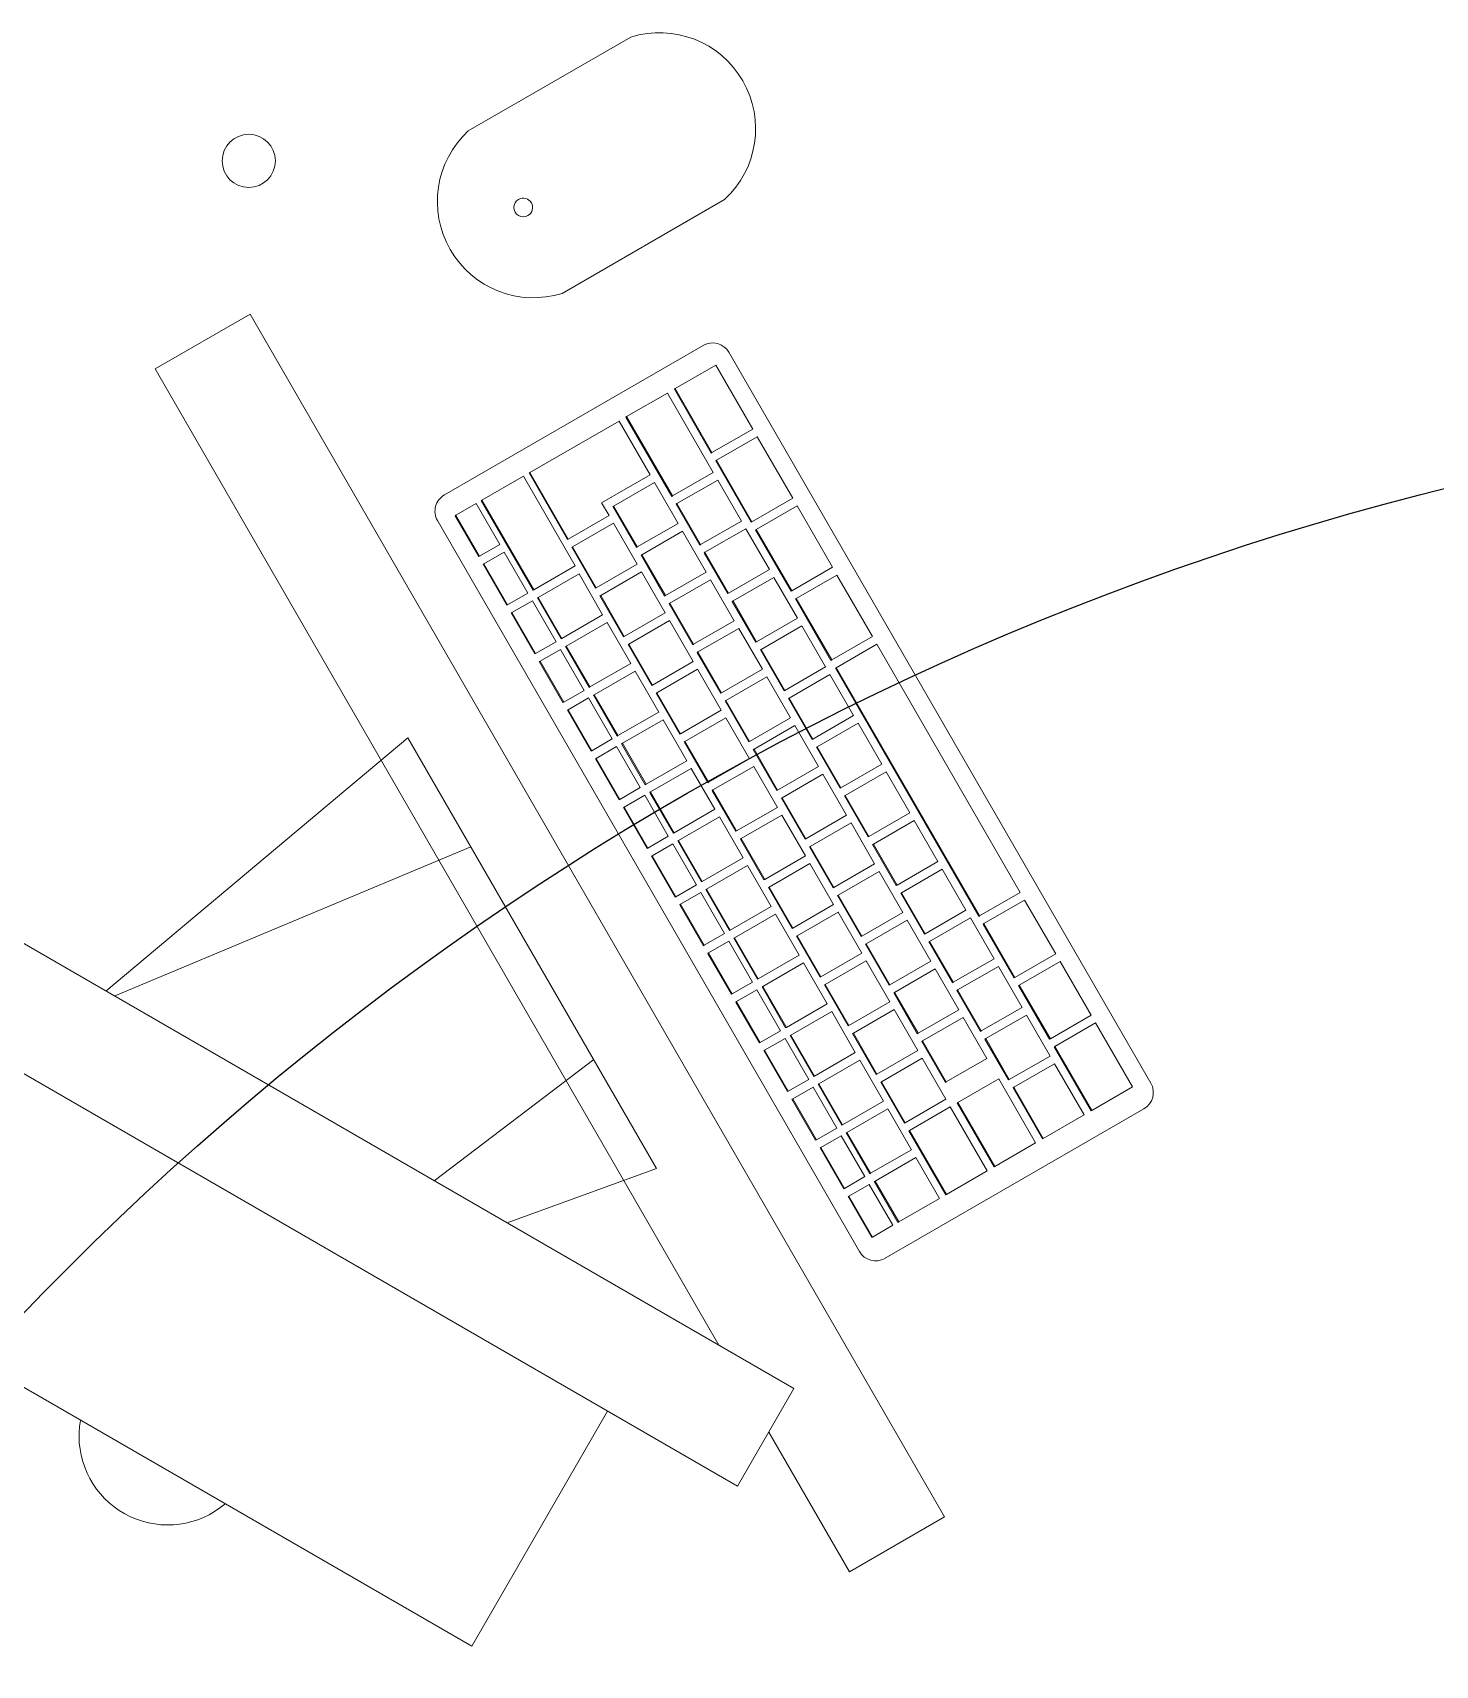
# Model space of a CAD drawing. Header units: millimetres. Extents: x 155920 to 295199, y -4084 to 97293.
# Drawn here: x 185828 to 186302, y 20728 to 21280 of the extents above; entities that cross this region are included whole.
import ezdxf

# ---------------------------------------------------------------- set-up
doc = ezdxf.new("R2010")
doc.units = ezdxf.units.MM
doc.header["$MEASUREMENT"] = 0
for name, color, linetype, lineweight in [('A-GENM', 8, 'CONTINUOUS', 9), ('E-ELEC-EQPM', 8, 'CONTINUOUS', 9), ('I-FURN', 8, 'CONTINUOUS', 9)]:
    doc.layers.add(name, color=color, linetype=linetype, lineweight=lineweight)
doc.layers.add('Social Distancing', color=7, linetype='CONTINUOUS')

msp = doc.modelspace()

# ---------------------------------------------------------------- linework, layer by layer
at = {"layer": 'A-GENM'}
for p, q in [((186030.14, 21278.9), (185975.15, 21247.15)), ((186006.9, 21192.16), (186061.89, 21223.91)), ((186054.66, 21174.55), (185967.05, 21123.96)), ((186058.91, 21167.9), (186045.11, 21159.93)), ((186071.41, 21146.25), (186058.91, 21167.9)), ((186206.1, 20924.94), (186063.33, 21172.22)), ((186042.54, 21158.45), (186028.72, 21150.46)), ((186058.04, 21131.6), (186042.54, 21158.45)), ((186044.87, 21159.79), (186045.11, 21159.93)), ((186057.37, 21138.14), (186044.87, 21159.79)), ((186045.11, 21159.93), (186057.61, 21138.28)), ((186026.15, 21148.98), (185995.94, 21131.54)), ((186036.65, 21130.79), (186026.15, 21148.98)), ((186028.48, 21150.33), (186028.72, 21150.46)), ((186043.98, 21123.48), (186028.48, 21150.33)), ((186028.72, 21150.46), (186044.22, 21123.62)), ((186057.61, 21138.28), (186071.41, 21146.25)), ((186072.91, 21143.65), (186059.11, 21135.68)), ((186084.91, 21122.86), (186072.91, 21143.65)), ((186057.37, 21138.14), (186057.61, 21138.28)), ((186058.87, 21135.54), (186059.11, 21135.68)), ((186070.87, 21114.76), (186058.87, 21135.54)), ((186059.11, 21135.68), (186071.11, 21114.9)), ((185993.85, 21130.33), (185979.78, 21122.21)), ((186011.35, 21100.02), (185993.85, 21130.33)), ((185995.7, 21131.4), (185995.94, 21131.54)), ((186008.7, 21108.88), (185995.7, 21131.4)), ((185995.94, 21131.54), (186008.94, 21109.02)), ((186020.26, 21121.33), (186036.65, 21130.79)), ((186044.22, 21123.62), (186058.04, 21131.6)), ((186038.15, 21128.2), (186024.33, 21120.22)), ((186046.15, 21114.34), (186038.15, 21128.2)), ((186043.98, 21123.48), (186044.22, 21123.62)), ((186059.54, 21129), (186045.72, 21121.02)), ((186067.54, 21115.14), (186059.54, 21129)), ((185977.83, 21121.08), (185970.92, 21117.09)), ((185985.83, 21107.23), (185977.83, 21121.08)), ((185979.54, 21122.07), (185979.78, 21122.21)), ((185997.04, 21091.76), (185979.54, 21122.07)), ((185979.78, 21122.21), (185997.28, 21091.9)), ((186022.76, 21117), (186020.26, 21121.33)), ((186024.09, 21120.08), (186024.33, 21120.22)), ((186032.09, 21106.22), (186024.09, 21120.08)), ((186024.33, 21120.22), (186032.33, 21106.36)), ((186045.48, 21120.88), (186045.72, 21121.02)), ((186053.48, 21107.03), (186045.48, 21120.88)), ((186045.72, 21121.02), (186053.72, 21107.16)), ((186071.11, 21114.9), (186084.91, 21122.86)), ((186086.41, 21120.27), (186072.61, 21112.3)), ((186098.41, 21099.48), (186086.41, 21120.27)), ((185964.72, 21115.29), (186107.49, 20868.01)), ((185970.68, 21116.95), (185970.92, 21117.09)), ((185978.68, 21103.1), (185970.68, 21116.95)), ((185970.92, 21117.09), (185978.92, 21103.24)), ((186008.94, 21109.02), (186022.76, 21117)), ((186024.26, 21114.4), (186010.44, 21106.42)), ((186032.26, 21100.55), (186024.26, 21114.4)), ((186032.33, 21106.36), (186046.15, 21114.34)), ((186053.72, 21107.16), (186067.54, 21115.14)), ((186069.04, 21112.55), (186055.22, 21104.57)), ((186077.04, 21098.69), (186069.04, 21112.55)), ((186070.87, 21114.76), (186071.11, 21114.9)), ((185978.92, 21103.24), (185985.83, 21107.23)), ((186008.7, 21108.88), (186008.94, 21109.02)), ((186047.65, 21111.74), (186033.83, 21103.76)), ((186055.65, 21097.89), (186047.65, 21111.74)), ((186053.48, 21107.03), (186053.72, 21107.16)), ((186072.37, 21112.16), (186072.61, 21112.3)), ((186084.37, 21091.37), (186072.37, 21112.16)), ((186072.61, 21112.3), (186084.61, 21091.51)), ((185978.68, 21103.1), (185978.92, 21103.24)), ((185987.33, 21104.63), (185980.42, 21100.64)), ((185995.33, 21090.77), (185987.33, 21104.63)), ((186010.2, 21106.28), (186010.44, 21106.42)), ((186018.2, 21092.43), (186010.2, 21106.28)), ((186010.44, 21106.42), (186018.44, 21092.57)), ((186032.09, 21106.22), (186032.33, 21106.36)), ((186033.59, 21103.62), (186033.83, 21103.76)), ((186041.59, 21089.77), (186033.59, 21103.62)), ((186033.83, 21103.76), (186041.83, 21089.91)), ((186054.98, 21104.43), (186055.22, 21104.57)), ((186062.98, 21090.57), (186054.98, 21104.43)), ((186055.22, 21104.57), (186063.22, 21090.71)), ((185980.18, 21100.5), (185980.42, 21100.64)), ((185988.18, 21086.64), (185980.18, 21100.5)), ((185980.42, 21100.64), (185988.42, 21086.78)), ((185997.28, 21091.9), (186011.35, 21100.02)), ((186012.61, 21097.28), (185998.78, 21089.3)), ((186020.61, 21083.43), (186012.61, 21097.28)), ((186018.44, 21092.57), (186032.26, 21100.55)), ((186033.76, 21097.95), (186019.94, 21089.97)), ((186041.76, 21084.09), (186033.76, 21097.95)), ((186041.83, 21089.91), (186055.65, 21097.89)), ((186063.22, 21090.71), (186077.04, 21098.69)), ((186078.54, 21096.09), (186064.72, 21088.11)), ((186086.54, 21082.24), (186078.54, 21096.09)), ((186084.61, 21091.51), (186098.41, 21099.48)), ((186099.91, 21096.88), (186086.11, 21088.91)), ((186111.91, 21076.1), (186099.91, 21096.88)), ((185988.42, 21086.78), (185995.33, 21090.77)), ((185997.04, 21091.76), (185997.28, 21091.9)), ((186018.2, 21092.43), (186018.44, 21092.57)), ((186057.15, 21095.29), (186043.33, 21087.31)), ((186065.15, 21081.43), (186057.15, 21095.29)), ((186062.98, 21090.57), (186063.22, 21090.71)), ((186084.37, 21091.37), (186084.61, 21091.51)), ((185988.18, 21086.64), (185988.42, 21086.78)), ((185996.83, 21088.17), (185989.92, 21084.18)), ((186004.83, 21074.32), (185996.83, 21088.17)), ((185998.54, 21089.16), (185998.78, 21089.3)), ((186006.54, 21075.31), (185998.54, 21089.16)), ((185998.78, 21089.3), (186006.78, 21075.45)), ((186019.7, 21089.83), (186019.94, 21089.97)), ((186027.7, 21075.97), (186019.7, 21089.83)), ((186019.94, 21089.97), (186027.94, 21076.11)), ((186041.59, 21089.77), (186041.83, 21089.91)), ((186043.09, 21087.17), (186043.33, 21087.31)), ((186051.09, 21073.31), (186043.09, 21087.17)), ((186043.33, 21087.31), (186051.33, 21073.45)), ((186064.48, 21087.97), (186064.72, 21088.11)), ((186072.48, 21074.12), (186064.48, 21087.97)), ((186064.72, 21088.11), (186072.72, 21074.25)), ((186085.87, 21088.78), (186086.11, 21088.91)), ((186097.87, 21067.99), (186085.87, 21088.78)), ((186086.11, 21088.91), (186098.11, 21068.13)), ((185989.68, 21084.05), (185989.92, 21084.18)), ((185997.68, 21070.19), (185989.68, 21084.05)), ((185989.92, 21084.18), (185997.92, 21070.33)), ((186006.78, 21075.45), (186020.61, 21083.43)), ((186022.11, 21080.83), (186008.28, 21072.85)), ((186030.11, 21066.97), (186022.11, 21080.83)), ((186027.94, 21076.11), (186041.76, 21084.09)), ((186043.26, 21081.49), (186029.44, 21073.51)), ((186051.26, 21067.64), (186043.26, 21081.49)), ((186051.33, 21073.45), (186065.15, 21081.43)), ((186072.72, 21074.25), (186086.54, 21082.24)), ((186088.04, 21079.64), (186074.22, 21071.66)), ((186096.04, 21065.78), (186088.04, 21079.64)), ((185997.92, 21070.33), (186004.83, 21074.32)), ((186006.54, 21075.31), (186006.78, 21075.45)), ((186027.7, 21075.97), (186027.94, 21076.11)), ((186066.65, 21078.83), (186052.83, 21070.85)), ((186074.65, 21064.98), (186066.65, 21078.83)), ((186072.48, 21074.12), (186072.72, 21074.25)), ((186098.11, 21068.13), (186111.91, 21076.1)), ((185997.68, 21070.19), (185997.92, 21070.33)), ((186006.33, 21071.72), (185999.42, 21067.73)), ((186014.33, 21057.86), (186006.33, 21071.72)), ((186008.04, 21072.71), (186008.28, 21072.85)), ((186016.04, 21058.85), (186008.04, 21072.71)), ((186008.28, 21072.85), (186016.28, 21058.99)), ((186029.2, 21073.38), (186029.44, 21073.51)), ((186037.2, 21059.52), (186029.2, 21073.38)), ((186029.44, 21073.51), (186037.44, 21059.66)), ((186051.09, 21073.31), (186051.33, 21073.45)), ((186052.59, 21070.71), (186052.83, 21070.85)), ((186060.59, 21056.86), (186052.59, 21070.71)), ((186052.83, 21070.85), (186060.83, 21057)), ((186073.98, 21071.52), (186074.22, 21071.66)), ((186081.98, 21057.66), (186073.98, 21071.52)), ((186074.22, 21071.66), (186082.22, 21057.8)), ((186113.41, 21073.5), (186099.61, 21065.53)), ((186161.91, 20989.5), (186113.41, 21073.5)), ((185999.18, 21067.59), (185999.42, 21067.73)), ((186007.18, 21053.73), (185999.18, 21067.59)), ((185999.42, 21067.73), (186007.42, 21053.87)), ((186016.28, 21058.99), (186030.11, 21066.97)), ((186031.61, 21064.37), (186017.78, 21056.39)), ((186039.61, 21050.52), (186031.61, 21064.37)), ((186037.44, 21059.66), (186051.26, 21067.64)), ((186052.76, 21065.04), (186038.94, 21057.06)), ((186060.76, 21051.18), (186052.76, 21065.04)), ((186060.83, 21057), (186074.65, 21064.98)), ((186082.22, 21057.8), (186096.04, 21065.78)), ((186097.54, 21063.18), (186083.72, 21055.2)), ((186105.54, 21049.33), (186097.54, 21063.18)), ((186097.87, 21067.99), (186098.11, 21068.13)), ((186099.37, 21065.39), (186099.61, 21065.53)), ((186147.87, 20981.39), (186099.37, 21065.39)), ((186099.61, 21065.53), (186148.11, 20981.53)), ((186007.42, 21053.87), (186014.33, 21057.86)), ((186016.04, 21058.85), (186016.28, 21058.99)), ((186037.2, 21059.52), (186037.44, 21059.66)), ((186076.15, 21062.38), (186062.33, 21054.4)), ((186084.15, 21048.52), (186076.15, 21062.38)), ((186081.98, 21057.66), (186082.22, 21057.8)), ((186007.18, 21053.73), (186007.42, 21053.87)), ((186015.83, 21055.27), (186008.92, 21051.27)), ((186023.83, 21041.41), (186015.83, 21055.27)), ((186017.54, 21056.26), (186017.78, 21056.39)), ((186025.54, 21042.4), (186017.54, 21056.26)), ((186017.78, 21056.39), (186025.78, 21042.54)), ((186038.7, 21056.92), (186038.94, 21057.06)), ((186046.7, 21043.06), (186038.7, 21056.92)), ((186038.94, 21057.06), (186046.94, 21043.2)), ((186060.59, 21056.86), (186060.83, 21057)), ((186062.09, 21054.26), (186062.33, 21054.4)), ((186070.09, 21040.4), (186062.09, 21054.26)), ((186062.33, 21054.4), (186070.33, 21040.54)), ((186083.48, 21055.06), (186083.72, 21055.2)), ((186091.48, 21041.21), (186083.48, 21055.06)), ((186083.72, 21055.2), (186091.72, 21041.35)), ((186008.68, 21051.14), (186008.92, 21051.27)), ((186016.68, 21037.28), (186008.68, 21051.14)), ((186008.92, 21051.27), (186016.92, 21037.42)), ((186025.78, 21042.54), (186039.61, 21050.52)), ((186041.11, 21047.92), (186027.28, 21039.94)), ((186049.11, 21034.06), (186041.11, 21047.92)), ((186046.94, 21043.2), (186060.76, 21051.18)), ((186062.26, 21048.58), (186048.44, 21040.6)), ((186070.26, 21034.73), (186062.26, 21048.58)), ((186070.33, 21040.54), (186084.15, 21048.52)), ((186091.72, 21041.35), (186105.54, 21049.33)), ((186107.04, 21046.73), (186093.22, 21038.75)), ((186115.04, 21032.87), (186107.04, 21046.73)), ((186016.92, 21037.42), (186023.83, 21041.41)), ((186025.54, 21042.4), (186025.78, 21042.54)), ((186046.7, 21043.06), (186046.94, 21043.2)), ((186085.65, 21045.92), (186071.83, 21037.94)), ((186093.65, 21032.07), (186085.65, 21045.92)), ((186091.48, 21041.21), (186091.72, 21041.35)), ((186016.68, 21037.28), (186016.92, 21037.42)), ((186025.33, 21038.81), (186018.42, 21034.82)), ((186033.33, 21024.95), (186025.33, 21038.81)), ((186027.04, 21039.8), (186027.28, 21039.94)), ((186035.04, 21025.94), (186027.04, 21039.8)), ((186027.28, 21039.94), (186035.28, 21026.08)), ((186048.2, 21040.47), (186048.44, 21040.6)), ((186056.2, 21026.61), (186048.2, 21040.47)), ((186048.44, 21040.6), (186056.44, 21026.75)), ((186070.09, 21040.4), (186070.33, 21040.54)), ((186071.59, 21037.81), (186071.83, 21037.94)), ((186079.59, 21023.95), (186071.59, 21037.81)), ((186071.83, 21037.94), (186079.83, 21024.09)), ((186092.98, 21038.61), (186093.22, 21038.75)), ((186100.98, 21024.75), (186092.98, 21038.61)), ((186093.22, 21038.75), (186101.22, 21024.89)), ((186018.18, 21034.68), (186018.42, 21034.82)), ((186026.18, 21020.83), (186018.18, 21034.68)), ((186018.42, 21034.82), (186026.42, 21020.96)), ((186035.28, 21026.08), (186049.11, 21034.06)), ((186050.61, 21031.47), (186036.78, 21023.48)), ((186058.61, 21017.61), (186050.61, 21031.47)), ((186056.44, 21026.75), (186070.26, 21034.73)), ((186071.76, 21032.13), (186057.94, 21024.15)), ((186079.76, 21018.27), (186071.76, 21032.13)), ((186079.83, 21024.09), (186093.65, 21032.07)), ((186101.22, 21024.89), (186115.04, 21032.87)), ((186116.54, 21030.27), (186102.72, 21022.29)), ((186124.54, 21016.42), (186116.54, 21030.27)), ((186026.42, 21020.96), (186033.33, 21024.95)), ((186035.04, 21025.94), (186035.28, 21026.08)), ((186056.2, 21026.61), (186056.44, 21026.75)), ((186057.7, 21024.01), (186057.94, 21024.15)), ((186057.94, 21024.15), (186065.94, 21010.29)), ((186079.59, 21023.95), (186079.83, 21024.09)), ((186095.15, 21029.47), (186081.33, 21021.49)), ((186103.15, 21015.61), (186095.15, 21029.47)), ((186100.98, 21024.75), (186101.22, 21024.89)), ((186026.18, 21020.83), (186026.42, 21020.96)), ((186034.83, 21022.36), (186027.92, 21018.37)), ((186042.83, 21008.5), (186034.83, 21022.36)), ((186036.54, 21023.35), (186036.78, 21023.48)), ((186044.54, 21009.49), (186036.54, 21023.35)), ((186036.78, 21023.48), (186044.78, 21009.63)), ((186065.7, 21010.16), (186057.7, 21024.01)), ((186081.09, 21021.35), (186081.33, 21021.49)), ((186089.09, 21007.49), (186081.09, 21021.35)), ((186081.33, 21021.49), (186089.33, 21007.63)), ((186102.48, 21022.15), (186102.72, 21022.29)), ((186110.48, 21008.3), (186102.48, 21022.15)), ((186102.72, 21022.29), (186110.72, 21008.44)), ((186027.68, 21018.23), (186027.92, 21018.37)), ((186035.68, 21004.37), (186027.68, 21018.23)), ((186027.92, 21018.37), (186035.92, 21004.51)), ((186044.78, 21009.63), (186058.61, 21017.61)), ((186060.11, 21015.01), (186046.28, 21007.03)), ((186068.11, 21001.15), (186060.11, 21015.01)), ((186065.94, 21010.29), (186079.76, 21018.27)), ((186081.26, 21015.68), (186067.44, 21007.7)), ((186089.26, 21001.82), (186081.26, 21015.68)), ((186089.33, 21007.63), (186103.15, 21015.61)), ((186110.72, 21008.44), (186124.54, 21016.42)), ((186126.04, 21013.82), (186112.22, 21005.84)), ((186134.04, 20999.96), (186126.04, 21013.82)), ((186035.92, 21004.51), (186042.83, 21008.5)), ((186044.54, 21009.49), (186044.78, 21009.63)), ((186065.7, 21010.16), (186065.94, 21010.29)), ((186067.2, 21007.56), (186067.44, 21007.7)), ((186075.2, 20993.7), (186067.2, 21007.56)), ((186067.44, 21007.7), (186075.44, 20993.84)), ((186089.09, 21007.49), (186089.33, 21007.63)), ((186104.65, 21013.02), (186090.83, 21005.04)), ((186112.65, 20999.16), (186104.65, 21013.02)), ((186110.48, 21008.3), (186110.72, 21008.44)), ((186035.68, 21004.37), (186035.92, 21004.51)), ((186044.33, 21005.9), (186037.42, 21001.91)), ((186052.33, 20992.05), (186044.33, 21005.9)), ((186046.04, 21006.89), (186046.28, 21007.03)), ((186054.04, 20993.04), (186046.04, 21006.89)), ((186046.28, 21007.03), (186054.28, 20993.17)), ((186090.59, 21004.9), (186090.83, 21005.04)), ((186098.59, 20991.04), (186090.59, 21004.9)), ((186090.83, 21005.04), (186098.83, 20991.18)), ((186111.98, 21005.7), (186112.22, 21005.84)), ((186119.98, 20991.84), (186111.98, 21005.7)), ((186112.22, 21005.84), (186120.22, 20991.98)), ((186037.18, 21001.77), (186037.42, 21001.91)), ((186045.18, 20987.92), (186037.18, 21001.77)), ((186037.42, 21001.91), (186045.42, 20988.05)), ((186054.28, 20993.17), (186068.11, 21001.15)), ((186069.61, 20998.56), (186055.78, 20990.58)), ((186077.61, 20984.7), (186069.61, 20998.56)), ((186075.44, 20993.84), (186089.26, 21001.82)), ((186090.76, 20999.22), (186076.94, 20991.24)), ((186098.76, 20985.37), (186090.76, 20999.22)), ((186098.83, 20991.18), (186112.65, 20999.16)), ((186114.15, 20996.56), (186100.33, 20988.58)), ((186122.15, 20982.7), (186114.15, 20996.56)), ((186120.22, 20991.98), (186134.04, 20999.96)), ((186135.54, 20997.36), (186121.72, 20989.38)), ((186143.54, 20983.51), (186135.54, 20997.36)), ((186045.42, 20988.05), (186052.33, 20992.05)), ((186054.04, 20993.04), (186054.28, 20993.17)), ((186075.2, 20993.7), (186075.44, 20993.84)), ((186076.7, 20991.1), (186076.94, 20991.24)), ((186084.7, 20977.25), (186076.7, 20991.1)), ((186076.94, 20991.24), (186084.94, 20977.38)), ((186098.59, 20991.04), (186098.83, 20991.18)), ((186119.98, 20991.84), (186120.22, 20991.98)), ((186045.18, 20987.92), (186045.42, 20988.05)), ((186046.68, 20985.32), (186046.92, 20985.46)), ((186053.83, 20989.45), (186046.92, 20985.46)), ((186046.92, 20985.46), (186054.92, 20971.6)), ((186061.83, 20975.59), (186053.83, 20989.45)), ((186055.54, 20990.44), (186055.78, 20990.58)), ((186063.54, 20976.58), (186055.54, 20990.44)), ((186055.78, 20990.58), (186063.78, 20976.72)), ((186100.09, 20988.44), (186100.33, 20988.58)), ((186108.09, 20974.59), (186100.09, 20988.44)), ((186100.33, 20988.58), (186108.33, 20974.72)), ((186121.48, 20989.25), (186121.72, 20989.38)), ((186129.48, 20975.39), (186121.48, 20989.25)), ((186121.72, 20989.38), (186129.72, 20975.53)), ((186148.11, 20981.53), (186161.91, 20989.5)), ((186163.41, 20986.9), (186149.61, 20978.93)), ((186173.91, 20968.71), (186163.41, 20986.9)), ((186054.68, 20971.46), (186046.68, 20985.32)), ((186063.78, 20976.72), (186077.61, 20984.7)), ((186079.11, 20982.1), (186065.28, 20974.12)), ((186087.11, 20968.25), (186079.11, 20982.1)), ((186084.94, 20977.38), (186098.76, 20985.37)), ((186100.26, 20982.77), (186086.44, 20974.79)), ((186108.26, 20968.91), (186100.26, 20982.77)), ((186108.33, 20974.72), (186122.15, 20982.7)), ((186123.65, 20980.11), (186109.83, 20972.13)), ((186131.65, 20966.25), (186123.65, 20980.11)), ((186129.72, 20975.53), (186143.54, 20983.51)), ((186145.04, 20980.91), (186131.22, 20972.93)), ((186153.04, 20967.05), (186145.04, 20980.91)), ((186147.87, 20981.39), (186148.11, 20981.53)), ((186054.92, 20971.6), (186061.83, 20975.59)), ((186063.54, 20976.58), (186063.78, 20976.72)), ((186084.7, 20977.25), (186084.94, 20977.38)), ((186086.2, 20974.65), (186086.44, 20974.79)), ((186094.2, 20960.79), (186086.2, 20974.65)), ((186086.44, 20974.79), (186094.44, 20960.93)), ((186108.09, 20974.59), (186108.33, 20974.72)), ((186129.48, 20975.39), (186129.72, 20975.53)), ((186149.37, 20978.79), (186149.61, 20978.93)), ((186159.87, 20960.6), (186149.37, 20978.79)), ((186149.61, 20978.93), (186160.11, 20960.74)), ((186054.68, 20971.46), (186054.92, 20971.6)), ((186056.18, 20968.86), (186056.42, 20969)), ((186064.18, 20955.01), (186056.18, 20968.86)), ((186063.33, 20972.99), (186056.42, 20969)), ((186056.42, 20969), (186064.42, 20955.15)), ((186071.33, 20959.14), (186063.33, 20972.99)), ((186065.04, 20973.98), (186065.28, 20974.12)), ((186073.04, 20960.13), (186065.04, 20973.98)), ((186065.28, 20974.12), (186073.28, 20960.27)), ((186094.44, 20960.93), (186108.26, 20968.91)), ((186109.59, 20971.99), (186109.83, 20972.13)), ((186117.59, 20958.13), (186109.59, 20971.99)), ((186109.83, 20972.13), (186117.83, 20958.27)), ((186130.98, 20972.79), (186131.22, 20972.93)), ((186138.98, 20958.93), (186130.98, 20972.79)), ((186131.22, 20972.93), (186139.22, 20959.07)), ((186073.28, 20960.27), (186087.11, 20968.25)), ((186088.61, 20965.65), (186074.78, 20957.67)), ((186096.61, 20951.79), (186088.61, 20965.65)), ((186109.76, 20966.31), (186095.94, 20958.33)), ((186117.76, 20952.46), (186109.76, 20966.31)), ((186117.83, 20958.27), (186131.65, 20966.25)), ((186133.15, 20963.65), (186119.33, 20955.67)), ((186141.15, 20949.8), (186133.15, 20963.65)), ((186139.22, 20959.07), (186153.04, 20967.05)), ((186154.54, 20964.46), (186140.72, 20956.48)), ((186162.54, 20950.6), (186154.54, 20964.46)), ((186160.11, 20960.74), (186173.91, 20968.71)), ((186175.41, 20966.11), (186161.61, 20958.14)), ((186185.91, 20947.93), (186175.41, 20966.11)), ((186064.42, 20955.15), (186071.33, 20959.14)), ((186073.04, 20960.13), (186073.28, 20960.27)), ((186094.2, 20960.79), (186094.44, 20960.93)), ((186095.7, 20958.19), (186095.94, 20958.33)), ((186103.7, 20944.34), (186095.7, 20958.19)), ((186095.94, 20958.33), (186103.94, 20944.48)), ((186117.59, 20958.13), (186117.83, 20958.27)), ((186138.98, 20958.93), (186139.22, 20959.07)), ((186159.87, 20960.6), (186160.11, 20960.74)), ((186161.37, 20958.01), (186161.61, 20958.14)), ((186171.87, 20939.82), (186161.37, 20958.01)), ((186161.61, 20958.14), (186172.11, 20939.96)), ((186064.18, 20955.01), (186064.42, 20955.15)), ((186065.68, 20952.41), (186065.92, 20952.55)), ((186073.68, 20938.55), (186065.68, 20952.41)), ((186072.83, 20956.54), (186065.92, 20952.55)), ((186065.92, 20952.55), (186073.92, 20938.69)), ((186080.83, 20942.68), (186072.83, 20956.54)), ((186074.54, 20957.53), (186074.78, 20957.67)), ((186082.54, 20943.67), (186074.54, 20957.53)), ((186074.78, 20957.67), (186082.78, 20943.81)), ((186103.94, 20944.48), (186117.76, 20952.46)), ((186119.09, 20955.53), (186119.33, 20955.67)), ((186127.09, 20941.68), (186119.09, 20955.53)), ((186119.33, 20955.67), (186127.33, 20941.82)), ((186140.48, 20956.34), (186140.72, 20956.48)), ((186148.48, 20942.48), (186140.48, 20956.34)), ((186140.72, 20956.48), (186148.72, 20942.62)), ((186082.78, 20943.81), (186096.61, 20951.79)), ((186098.11, 20949.19), (186084.28, 20941.21)), ((186106.11, 20935.34), (186098.11, 20949.19)), ((186119.26, 20949.86), (186105.44, 20941.88)), ((186127.26, 20936), (186119.26, 20949.86)), ((186127.33, 20941.82), (186141.15, 20949.8)), ((186142.65, 20947.2), (186128.83, 20939.22)), ((186150.65, 20933.34), (186142.65, 20947.2)), ((186148.72, 20942.62), (186162.54, 20950.6)), ((186164.04, 20948), (186150.22, 20940.02)), ((186172.04, 20934.14), (186164.04, 20948)), ((186172.11, 20939.96), (186185.91, 20947.93)), ((186073.92, 20938.69), (186080.83, 20942.68)), ((186082.54, 20943.67), (186082.78, 20943.81)), ((186084.04, 20941.07), (186084.28, 20941.21)), ((186084.28, 20941.21), (186092.28, 20927.36)), ((186103.7, 20944.34), (186103.94, 20944.48)), ((186105.2, 20941.74), (186105.44, 20941.88)), ((186113.2, 20927.88), (186105.2, 20941.74)), ((186105.44, 20941.88), (186113.44, 20928.02)), ((186127.09, 20941.68), (186127.33, 20941.82)), ((186148.48, 20942.48), (186148.72, 20942.62)), ((186187.41, 20945.33), (186173.61, 20937.36)), ((186199.91, 20923.68), (186187.41, 20945.33)), ((186073.68, 20938.55), (186073.92, 20938.69)), ((186075.18, 20935.96), (186075.42, 20936.09)), ((186083.18, 20922.1), (186075.18, 20935.96)), ((186082.33, 20940.08), (186075.42, 20936.09)), ((186075.42, 20936.09), (186083.42, 20922.24)), ((186090.33, 20926.23), (186082.33, 20940.08)), ((186092.04, 20927.22), (186084.04, 20941.07)), ((186113.44, 20928.02), (186127.26, 20936)), ((186128.59, 20939.08), (186128.83, 20939.22)), ((186136.59, 20925.22), (186128.59, 20939.08)), ((186128.83, 20939.22), (186136.83, 20925.36)), ((186149.98, 20939.88), (186150.22, 20940.02)), ((186157.98, 20926.03), (186149.98, 20939.88)), ((186150.22, 20940.02), (186158.22, 20926.16)), ((186171.87, 20939.82), (186172.11, 20939.96)), ((186173.37, 20937.22), (186173.61, 20937.36)), ((186185.87, 20915.57), (186173.37, 20937.22)), ((186173.61, 20937.36), (186186.11, 20915.71)), ((186092.28, 20927.36), (186106.11, 20935.34)), ((186107.61, 20932.74), (186093.78, 20924.76)), ((186115.61, 20918.88), (186107.61, 20932.74)), ((186128.76, 20933.4), (186114.94, 20925.42)), ((186136.76, 20919.55), (186128.76, 20933.4)), ((186136.83, 20925.36), (186150.65, 20933.34)), ((186158.22, 20926.16), (186172.04, 20934.14)), ((186173.52, 20931.54), (186159.72, 20923.57)), ((186183.52, 20914.22), (186173.52, 20931.54)), ((186083.42, 20922.24), (186090.33, 20926.23)), ((186092.04, 20927.22), (186092.28, 20927.36)), ((186093.54, 20924.62), (186093.78, 20924.76)), ((186093.78, 20924.76), (186101.78, 20910.9)), ((186113.2, 20927.88), (186113.44, 20928.02)), ((186114.7, 20925.28), (186114.94, 20925.42)), ((186122.7, 20911.43), (186114.7, 20925.28)), ((186114.94, 20925.42), (186122.94, 20911.57)), ((186136.59, 20925.22), (186136.83, 20925.36)), ((186154.63, 20926.4), (186140.83, 20918.43)), ((186167.13, 20904.75), (186154.63, 20926.4)), ((186157.98, 20926.03), (186158.22, 20926.16)), ((186083.18, 20922.1), (186083.42, 20922.24)), ((186084.68, 20919.5), (186084.92, 20919.64)), ((186092.68, 20905.64), (186084.68, 20919.5)), ((186091.83, 20923.63), (186084.92, 20919.64)), ((186084.92, 20919.64), (186092.92, 20905.78)), ((186099.83, 20909.77), (186091.83, 20923.63)), ((186101.54, 20910.76), (186093.54, 20924.62)), ((186122.94, 20911.57), (186136.76, 20919.55)), ((186159.48, 20923.43), (186159.72, 20923.57)), ((186169.48, 20906.11), (186159.48, 20923.43)), ((186159.72, 20923.57), (186169.72, 20906.25)), ((186186.11, 20915.71), (186199.91, 20923.68)), ((186101.78, 20910.9), (186115.61, 20918.88)), ((186117.11, 20916.28), (186103.28, 20908.3)), ((186116.17, 20865.69), (186203.78, 20916.27)), ((186125.11, 20902.43), (186117.11, 20916.28)), ((186138.24, 20916.94), (186124.44, 20908.97)), ((186150.74, 20895.29), (186138.24, 20916.94)), ((186140.59, 20918.29), (186140.83, 20918.43)), ((186153.09, 20896.64), (186140.59, 20918.29)), ((186140.83, 20918.43), (186153.33, 20896.78)), ((186169.72, 20906.25), (186183.52, 20914.22)), ((186185.87, 20915.57), (186186.11, 20915.71)), ((186092.92, 20905.78), (186099.83, 20909.77)), ((186101.54, 20910.76), (186101.78, 20910.9)), ((186103.04, 20908.17), (186103.28, 20908.3)), ((186111.04, 20894.31), (186103.04, 20908.17)), ((186103.28, 20908.3), (186111.28, 20894.45)), ((186122.7, 20911.43), (186122.94, 20911.57)), ((186124.2, 20908.83), (186124.44, 20908.97)), ((186136.7, 20887.18), (186124.2, 20908.83)), ((186124.44, 20908.97), (186136.94, 20887.32)), ((186092.68, 20905.64), (186092.92, 20905.78)), ((186094.18, 20903.05), (186094.42, 20903.18)), ((186102.18, 20889.19), (186094.18, 20903.05)), ((186101.33, 20907.17), (186094.42, 20903.18)), ((186094.42, 20903.18), (186102.42, 20889.33)), ((186109.33, 20893.32), (186101.33, 20907.17)), ((186153.33, 20896.78), (186167.13, 20904.75)), ((186169.48, 20906.11), (186169.72, 20906.25)), ((186111.28, 20894.45), (186125.11, 20902.43)), ((186126.61, 20899.83), (186112.78, 20891.85)), ((186134.61, 20885.97), (186126.61, 20899.83)), ((186102.42, 20889.33), (186109.33, 20893.32)), ((186111.04, 20894.31), (186111.28, 20894.45)), ((186112.54, 20891.71), (186112.78, 20891.85)), ((186120.54, 20877.85), (186112.54, 20891.71)), ((186112.78, 20891.85), (186120.78, 20877.99)), ((186136.94, 20887.32), (186150.74, 20895.29)), ((186153.09, 20896.64), (186153.33, 20896.78)), ((186102.18, 20889.19), (186102.42, 20889.33)), ((186103.68, 20886.59), (186103.92, 20886.73)), ((186111.68, 20872.74), (186103.68, 20886.59)), ((186110.83, 20890.72), (186103.92, 20886.73)), ((186103.92, 20886.73), (186111.92, 20872.87)), ((186118.83, 20876.86), (186110.83, 20890.72)), ((186120.78, 20877.99), (186134.61, 20885.97)), ((186136.7, 20887.18), (186136.94, 20887.32)), ((186111.92, 20872.87), (186118.83, 20876.86)), ((186120.54, 20877.85), (186120.78, 20877.99)), ((186111.68, 20872.74), (186111.92, 20872.87))]:
    msp.add_line(p, q, dxfattribs=at)
for centre, radius, start, end in [((186039.83, 21247.83), 32.54, 312.6804, 107.3196), ((185997.21, 21223.23), 32.54, 132.6804, 287.3196), ((185993.75, 21221.23), 3.16, 120, 300), ((185993.75, 21221.23), 3.16, 300, 120), ((186057.83, 21169.05), 6.35, 30, 120), ((185970.22, 21118.47), 6.35, 120, 210), ((186200.6, 20921.77), 6.35, 300, 30), ((186112.99, 20871.18), 6.35, 210, 300)]:
    msp.add_arc(centre, radius, start, end, dxfattribs=at)
at = {"layer": 'E-ELEC-EQPM'}
for p, q in [((185392.51, 21221.62), (186085.33, 20821.62)), ((185392.51, 21221.62), (186085.33, 20821.62)), ((186066.28, 20788.63), (185373.46, 21188.63)), ((185976.34, 20734.44), (185371.5, 21083.64)), ((185976.34, 20734.44), (185371.5, 21083.64)), ((186085.33, 20821.62), (186066.28, 20788.63)), ((186085.33, 20821.62), (186066.28, 20788.63)), ((186022.29, 20814.03), (185976.34, 20734.44)), ((186022.29, 20814.03), (185976.34, 20734.44)), ((186066.28, 20788.63), (186022.29, 20814.03))]:
    msp.add_line(p, q, dxfattribs=at)
at = {"layer": 'I-FURN'}
for p, q in [((185869.2, 21166.58), (185901.31, 21185.12)), ((186136.26, 20778.18), (185901.31, 21185.12)), ((185869.2, 21166.58), (186059.87, 20836.32)), ((185852.52, 20956.03), (185954.71, 21041.83)), ((185954.71, 21041.83), (186038.87, 20896.07)), ((185976.01, 21004.95), (185855.3, 20954.43)), ((186017.57, 20932.95), (185963.64, 20891.88)), ((186038.87, 20896.07), (185988.28, 20877.65)), ((186076.84, 20806.92), (186104.15, 20759.64)), ((186104.15, 20759.64), (186136.26, 20778.18))]:
    msp.add_line(p, q, dxfattribs=at)
for centre, radius, start, end in [((185900.85, 21237), 9, 0, 180), ((185900.85, 21237), 9, 180, 0), ((185873.44, 20805.48), 30, 169.793, 180), ((185873.44, 20805.48), 30, 180, 310.207)]:
    msp.add_arc(centre, radius, start, end, dxfattribs=at)
at = {"layer": 'Social Distancing'}
msp.add_circle((186546.91, 20155.51), 1000, dxfattribs=at)

doc.saveas('drawing.dxf')
